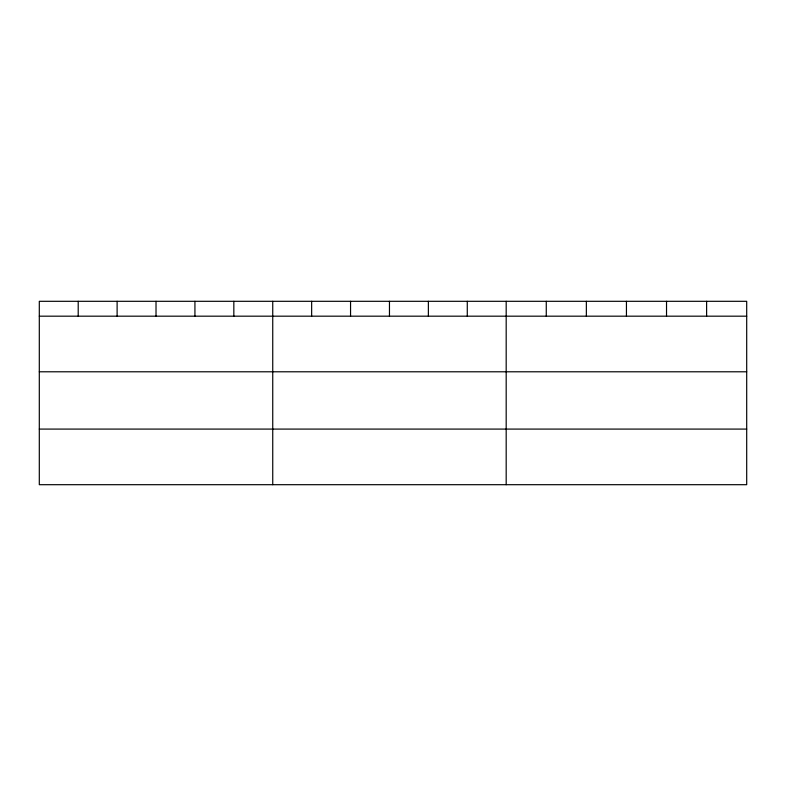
<?xml version="1.0" encoding="UTF-8"?>
<svg xmlns="http://www.w3.org/2000/svg" width="786" height="786" viewBox="0 0 786 786"><rect width="100%" height="100%" fill="white"/><g stroke="black" fill="none" stroke-linecap="round" stroke-linejoin="round"><path stroke-width="1.18" d="M746.7 316.178L746.7 484.697L39.3 484.697L39.3 301.303L746.7 301.303L746.7 316.178L39.3 316.178M39.3 371.788L746.7 371.788M39.3 429.087L746.7 429.087M706.614 301.303L706.614 316.178M666.528 301.303L666.528 316.178M626.442 301.303L626.442 316.178M586.356 301.303L586.356 316.178M546.27 301.303L546.27 316.178M506.184 301.303L506.184 484.697M467.277 301.303L467.277 316.178M428.37 301.303L428.37 316.178M389.463 301.303L389.463 316.178M350.556 301.303L350.556 316.178M311.649 301.303L311.649 316.178M272.742 301.303L272.742 484.697M233.835 301.303L233.835 316.178M194.928 301.303L194.928 316.178M156.021 301.303L156.021 316.178M117.114 301.303L117.114 316.178M78.207 301.303L78.207 316.178"/></g></svg>
